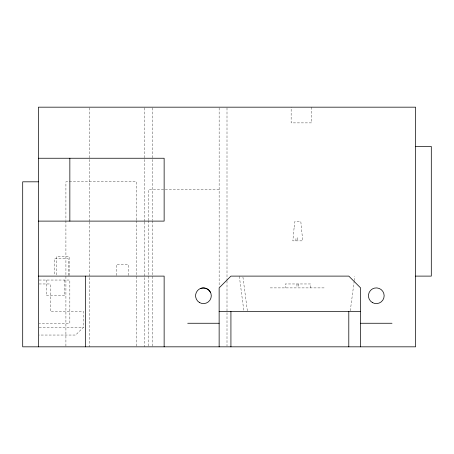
<?xml version="1.0" encoding="UTF-8"?>
<svg xmlns="http://www.w3.org/2000/svg" width="454" height="454" viewBox="0 0 454 454"><rect width="100%" height="100%" fill="white"/><g stroke="black" fill="none" stroke-linecap="round" stroke-linejoin="round"><path stroke-width="0.34" stroke-dasharray="2.27 1.7" d="M295.883 240.864L296.002 237.658M350.295 310.769L354.171 281.321M354.268 280.617L354.818 276.412M39.106 283.966L50.201 283.966L50.201 311.472L83.519 311.472L83.519 327.186L75.659 335.041L39.118 335.041M219.14 189.676L148.424 189.676L148.424 220.116M39.112 280.039L69.848 280.039L69.848 323.259L39.112 323.259M270.215 287.898L325.223 287.898M39.118 327.186L83.519 327.186M242.935 277.116L247.345 310.769M239.343 276.412L243.843 310.769M311.626 107.172L311.626 122.886L291.139 122.886L291.139 107.172M310.576 287.898L310.576 283.966L285.18 283.966L285.18 287.898M298.789 283.966L298.789 287.898M297.773 237.658L297.773 240.864M296.967 283.966L296.967 287.898M227 107.882L227 280.18M227 280.89L227 346.118M219.14 107.876L219.14 286.741M152.351 107.876L152.351 220.116M152.351 220.826L152.351 346.124M148.424 220.661L148.424 346.124M144.497 107.882L144.497 221.325M144.497 222.034L144.497 346.828M136.637 220.059L136.637 181.816L65.915 181.816L65.915 220.059M136.637 220.769L136.637 346.124M128.21 275.419L128.21 264.324L116.423 264.324L116.423 275.419M89.489 107.882L89.489 221.325M89.489 222.034L89.489 346.828M69.139 275.408L69.139 256.465L56.568 256.465L56.568 275.408M68.31 275.419L68.31 258.825L54.168 258.825L54.168 275.419M65.915 220.769L65.915 346.124M64.74 280.039L64.74 295.753L46.274 295.753L46.274 280.039M294.073 228.039L292.83 240.864L302.722 240.864L300.826 221.62L294.725 221.62L294.073 228.039"/><path stroke-width="0.68" d="M200.418 288.494C204.351 286.956 208.993 288.88 210.684 292.751M415.586 146.46L431.3 146.46L431.3 276.111L415.586 276.111M38.414 158.247L164.138 158.247L164.138 221.109L38.414 221.109M38.414 181.816L22.7 181.816L22.7 346.828L415.586 346.828L415.586 107.172L38.414 107.172L38.414 346.828M38.414 276.111L164.138 276.111L164.138 346.828M219.14 311.472L360.578 311.472M187.712 323.259L219.14 323.259M360.578 323.259L392.012 323.259M360.578 346.828L360.578 287.898L348.797 276.111L230.927 276.111L219.14 287.898L219.14 346.828M348.797 311.472L348.797 346.828M230.927 311.472L230.927 346.828M85.562 276.111L85.562 346.828M69.848 158.247L69.848 221.109M199.499 302.557A7.86 7.86 0 0 0 211.286 295.753A7.86 7.86 0 0 0 199.499 288.948A7.86 7.86 0 0 0 199.499 302.557M372.365 302.557A7.86 7.86 0 0 0 384.152 295.753A7.86 7.86 0 0 0 372.365 288.948A7.86 7.86 0 0 0 372.365 302.557"/></g></svg>
